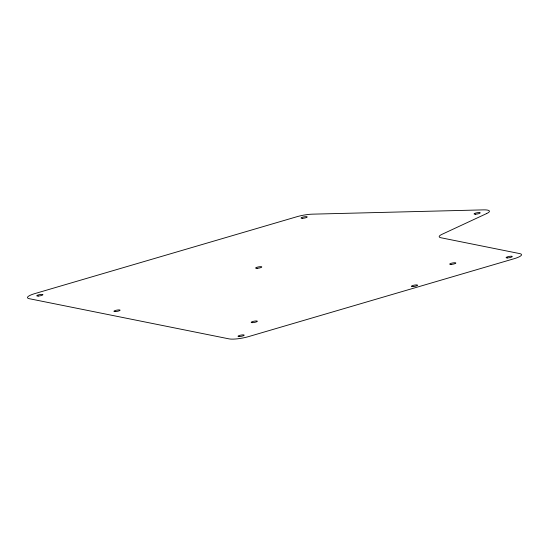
<?xml version="1.0" encoding="UTF-8"?>
<svg xmlns="http://www.w3.org/2000/svg" width="549" height="549" viewBox="0 0 549 549"><rect width="100%" height="100%" fill="white"/><g stroke="black" fill="none" stroke-linecap="round" stroke-linejoin="round"><path stroke-width="0.82" d="M486.689 213.534L441.952 234.348A14.672 2.978 -10.5 0 0 440.991 237.765L519.745 253.604A14.672 2.978 -10.5 0 1 514.104 258.716L248.676 336.578A14.672 2.978 -10.5 0 1 229.057 338.877L29.255 298.69A14.672 2.978 -10.5 0 1 34.896 293.578L296.961 216.704A14.672 2.978 -10.5 0 1 312.443 214.158L483.511 209.876A14.672 2.978 -10.5 0 1 486.689 213.534M475.544 214.22A3.143 0.638 -10.5 0 0 480.231 212.847A3.143 0.638 -10.5 0 0 475.64 213.081A3.143 0.638 -10.5 0 0 475.544 214.22M257.09 268.337A3.143 0.638 -10.5 0 0 261.777 266.965A3.143 0.638 -10.5 0 0 257.186 267.198A3.143 0.638 -10.5 0 0 257.09 268.337M115.393 311.585A3.143 0.638 -10.5 0 0 120.08 310.212A3.143 0.638 -10.5 0 0 115.489 310.446A3.143 0.638 -10.5 0 0 115.393 311.585M239.501 336.551A3.143 0.638 -10.5 0 0 244.188 335.171A3.143 0.638 -10.5 0 0 239.597 335.412A3.143 0.638 -10.5 0 0 239.501 336.551M412.875 286.585A3.143 0.638 -10.5 0 0 417.563 285.212A3.143 0.638 -10.5 0 0 412.972 285.446A3.143 0.638 -10.5 0 0 412.875 286.585M507.571 257.913A3.143 0.638 -10.5 0 0 512.258 256.534A3.143 0.638 -10.5 0 0 507.667 256.774A3.143 0.638 -10.5 0 0 507.571 257.913M451.148 264.419A3.143 0.638 -10.5 0 0 455.835 263.04A3.143 0.638 -10.5 0 0 451.251 263.28A3.143 0.638 -10.5 0 0 451.148 264.419M252.65 322.647A3.143 0.638 -10.5 0 0 257.337 321.268A3.143 0.638 -10.5 0 0 252.746 321.508A3.143 0.638 -10.5 0 0 252.65 322.647M38.224 296.062A3.143 0.638 -10.5 0 0 42.911 294.689A3.143 0.638 -10.5 0 0 38.32 294.923A3.143 0.638 -10.5 0 0 38.224 296.062M302.52 218.337A3.143 0.638 -10.5 0 0 307.214 216.965A3.143 0.638 -10.5 0 0 302.623 217.198A3.143 0.638 -10.5 0 0 302.52 218.337"/></g></svg>
